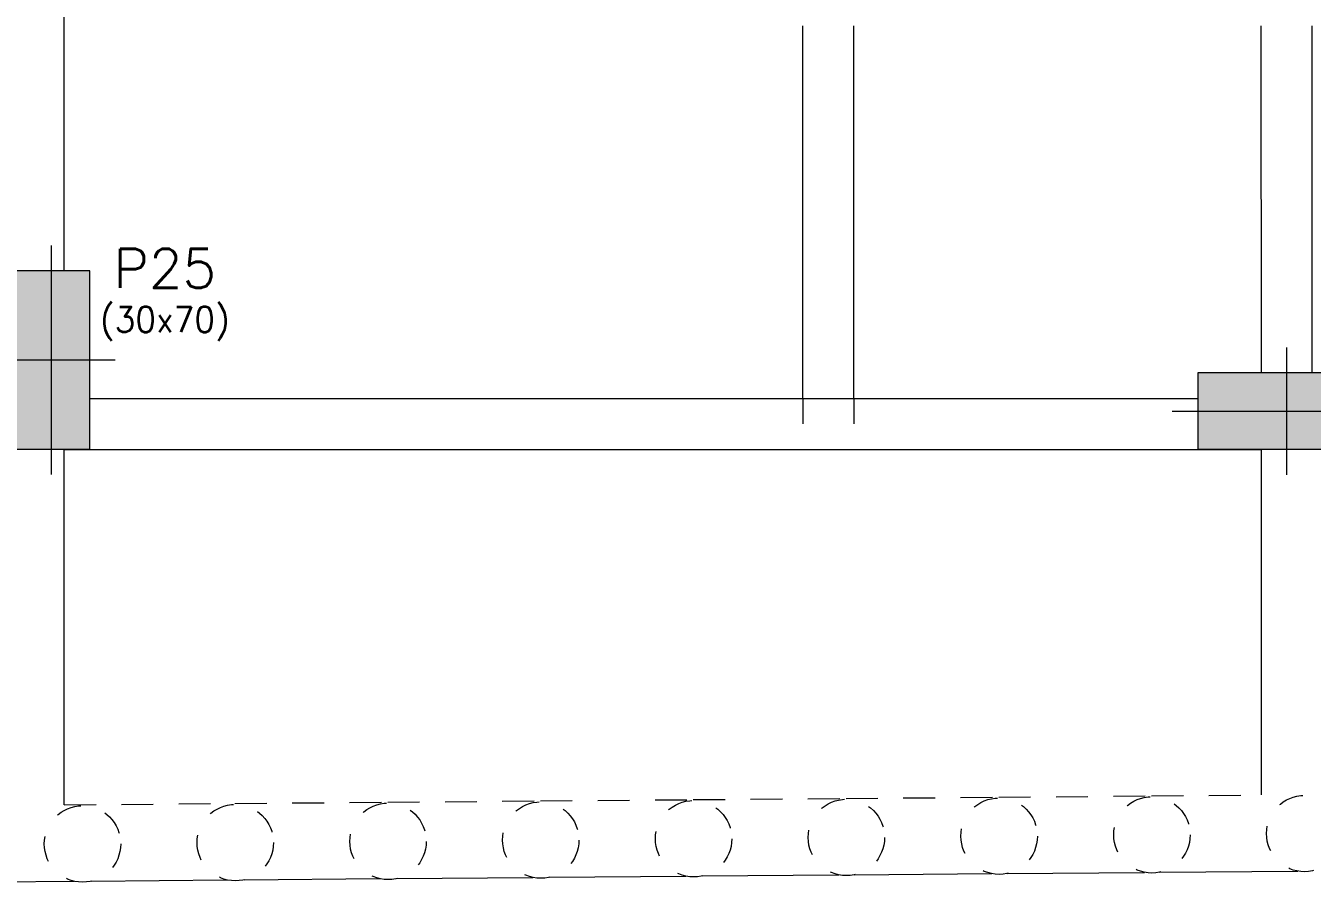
# Model space of a CAD drawing. Header units: metres. Extents: x 219 to 707, y -561 to -17.
# Drawn here: x 404.74 to 409.8, y -86.03 to -82.66 of the extents above; entities that cross this region are included whole.
import ezdxf
from ezdxf.enums import TextEntityAlignment as Align

# ---------------------------------------------------------------- set-up
doc = ezdxf.new("R2010")
doc.units = ezdxf.units.M
doc.linetypes.add('CYPE_PUNTO', pattern=[0.075, 0, -0.075])
doc.linetypes.add('DASHED', pattern=[0.75, 0.5, -0.25])
for name, color, linetype, lineweight in [('PILAR_DIM', 253, 'Continuous', 0), ('PILAR_EJES', 1, 'Continuous', 0), ('PILAR_HORMIGON', 5, 'Continuous', 20), ('PILAR_REF', 253, 'Continuous', 0), ('VIG_CARAS', 253, 'Continuous', 9)]:
    doc.layers.add(name, color=color, linetype=linetype, lineweight=lineweight)
doc.styles.add('CYPETXT', font='romans', dxfattribs={"height": 0.2})

# ---------------------------------------------------------------- blocks, each defined once
blk = doc.blocks.new('Ejes del pilar')
at = {"layer": 'PILAR_EJES'}
for p, q in [((0, -0.5), (0, 0.5)), ((-0.5, 0), (0.5, 0))]:
    blk.add_line(p, q, dxfattribs=at)
blk = doc.blocks.new('A$Ce6b0c617')
h = blk.add_hatch(color=252)
h.dxf.hatch_style = 1
h.paths.add_polyline_path([(-17.2, -0.0976), (-16.5, -0.0976), (-16.5, 0.1024), (-17.2, 0.1024)])
h.paths.add_polyline_path([(-12.325, -0.098), (-11.525, -0.098), (-11.525, 0.102), (-12.325, 0.102)])
h.paths.add_polyline_path([(-7.3, -0.2), (-6.6, -0.2), (-6.6, 0.1), (-7.3, 0.1)])
h.paths.add_polyline_path([(-3.1502, -0.1), (-2.4502, -0.1), (-2.4502, 0.1), (-3.1502, 0.1)])
h.paths.add_polyline_path([(-0.35, -0.1), (0.35, -0.1), (0.35, 0.1), (-0.35, 0.1)])
h.paths.add_polyline_path([(-0.3503, -4.0492), (-0.0503, -4.0492), (-0.0503, -3.3492), (-0.3503, -3.3492)])
h.paths.add_polyline_path([(-3.1503, -4.05), (-2.8503, -4.05), (-2.8503, -3.35), (-3.1503, -3.35)])
h.paths.add_polyline_path([(-7.3003, -3.6487), (-6.6003, -3.6487), (-6.6003, -3.3487), (-7.3003, -3.3487)])
h.paths.add_polyline_path([(-12.0503, -3.648), (-11.3503, -3.648), (-11.3503, -3.348), (-12.0503, -3.348)])
h.paths.add_polyline_path([(-17.7003, -3.5987), (-16.9003, -3.5987), (-16.9003, -3.3487), (-17.7003, -3.3487)])
h.paths.add_polyline_path([(-17.2011, -13.8979), (-16.9011, -13.8979), (-16.9011, -13.2979), (-17.2011, -13.2979)])
h.paths.add_polyline_path([(-12.0511, -13.8978), (-11.7511, -13.8978), (-11.7511, -13.2978), (-12.0511, -13.2978)])
h.paths.add_polyline_path([(-12.0508, -10.4358), (-11.7508, -10.4358), (-11.7508, -9.6358), (-12.0508, -9.6358)])
h.paths.add_polyline_path([(-6.8008, -10.3362), (-6.4508, -10.3362), (-6.4508, -9.6362), (-6.8008, -9.6362)])
h.paths.add_polyline_path([(-6.802, -13.8987), (-6.502, -13.8987), (-6.502, -13.2987), (-6.802, -13.2987)])
h.paths.add_polyline_path([(-3.7511, -13.8983), (-3.4511, -13.8983), (-3.4511, -13.1983), (-3.7511, -13.1983)])
h.paths.add_polyline_path([(-3.7508, -10.3364), (-3.4508, -10.3364), (-3.4508, -9.6364), (-3.7508, -9.6364)])
h.paths.add_polyline_path([(0.9002, -13.8987), (1.6002, -13.8987), (1.6002, -13.5987), (0.9002, -13.5987)])
h.paths.add_polyline_path([(6.2989, -13.8998), (6.5989, -13.8998), (6.5989, -13.2998), (6.2989, -13.2998)])
h.paths.add_polyline_path([(6.2992, -10.3373), (6.5992, -10.3373), (6.5992, -9.6373), (6.2992, -9.6373)])
h.paths.add_polyline_path([(-17.7008, -9.9477), (-17.0008, -9.9477), (-17.0008, -9.6477), (-17.7008, -9.6477)])
h.paths.add_polyline_path([(6.2997, -3.5496), (6.5997, -3.5496), (6.5997, -2.8496), (6.2997, -2.8496)])
h.paths.add_polyline_path([(6, -0.2), (6.6, -0.2), (6.6, 0.1), (6, 0.1)])
at = {"layer": 'PILAR_HORMIGON'}
for points in [[(-3.7511, -13.8983), (-3.4511, -13.8983), (-3.4511, -13.1983), (-3.7511, -13.1983), (-3.7511, -13.8983)], [(-3.7511, -13.8983), (-3.4511, -13.8983), (-3.4511, -13.1983), (-3.7511, -13.1983), (-3.7511, -13.8983)], [(0.9002, -13.8987), (1.6002, -13.8987), (1.6002, -13.5987), (0.9002, -13.5987), (0.9002, -13.8987)], [(0.9002, -13.8987), (1.6002, -13.8987), (1.6002, -13.5987), (0.9002, -13.5987), (0.9002, -13.8987)]]:
    blk.add_lwpolyline(points, close=True, dxfattribs=at)
at = {"layer": 'VIG_CARAS'}
for p, q in [((-3.5511, -13.1983), (-3.5508, -10.3364)), ((-3.5511, -13.1983), (-3.5508, -10.3364)), ((-0.6498, -13.6994), (-0.6498, -12.2358)), ((-0.6498, -13.6994), (-0.6498, -12.2358)), ((-0.4498, -13.6994), (-0.4498, -12.2358)), ((-0.4498, -13.6994), (-0.4498, -12.2358)), ((1.1502, -13.5987), (1.1501, -12.2358)), ((1.1502, -13.5987), (1.1501, -12.2358)), ((1.3502, -13.5987), (1.3501, -12.2358)), ((1.3502, -13.5987), (1.3501, -12.2358)), ((-3.4511, -13.6994), (0.9002, -13.6994)), ((-3.4511, -13.6994), (0.9002, -13.6994)), ((-3.5513, -15.2952), (-3.5512, -13.8994)), ((-3.5513, -15.2952), (-3.5512, -13.8994)), ((-3.5512, -13.8994), (1.1502, -13.8994)), ((-3.5512, -13.8994), (1.1502, -13.8994)), ((1.1503, -15.2565), (1.1502, -13.8994)), ((1.1503, -15.2565), (1.1502, -13.8994)), ((0.1521, -15.5647), (0.692, -15.5603)), ((0.1521, -15.5647), (0.692, -15.5603)), ((0.7513, -15.5598), (1.2929, -15.5553)), ((0.7513, -15.5598), (1.2929, -15.5553)), ((-4.0427, -15.5992), (-3.513, -15.5949)), ((-4.0427, -15.5992), (-3.513, -15.5949)), ((-3.4434, -15.5943), (-2.9124, -15.5899)), ((-3.4434, -15.5943), (-2.9124, -15.5899)), ((-2.8441, -15.5894), (-2.3117, -15.585)), ((-2.8441, -15.5894), (-2.3117, -15.585)), ((-2.2448, -15.5844), (-1.711, -15.58)), ((-2.2448, -15.5844), (-1.711, -15.58)), ((-1.6455, -15.5795), (-1.1102, -15.5751)), ((-1.6455, -15.5795), (-1.1102, -15.5751)), ((-1.0463, -15.5746), (-0.5095, -15.5702)), ((-1.0463, -15.5746), (-0.5095, -15.5702)), ((-0.4471, -15.5696), (0.0913, -15.5652)), ((-0.4471, -15.5696), (0.0913, -15.5652))]:
    blk.add_line(p, q, dxfattribs=at)
at = {"layer": 'VIG_CARAS', "linetype": 'CYPE_PUNTO'}
for p, q in [((-0.6498, -13.6994), (-0.6498, -13.8994)), ((-0.6498, -13.6994), (-0.6498, -13.8994)), ((-0.4498, -13.6994), (-0.4498, -13.8994)), ((-0.4498, -13.6994), (-0.4498, -13.8994))]:
    blk.add_line(p, q, dxfattribs=at)
at = {"layer": 'VIG_CARAS', "color": 2, "linetype": 'DASHED', "ltscale": 0.25}
for p, q in [((0.7192, -15.26), (1.1503, -15.2565)), ((0.7192, -15.26), (1.1503, -15.2565)), ((-3.5513, -15.2952), (-2.8807, -15.2897)), ((-3.5513, -15.2952), (-2.8807, -15.2897)), ((-2.8807, -15.2897), (-2.2807, -15.2847)), ((-2.8807, -15.2897), (-2.2807, -15.2847)), ((-2.2807, -15.2847), (-1.6807, -15.2798)), ((-2.2807, -15.2847), (-1.6807, -15.2798)), ((-1.6807, -15.2798), (-1.0807, -15.2748)), ((-1.6807, -15.2798), (-1.0807, -15.2748)), ((-1.0807, -15.2748), (-0.4808, -15.2699)), ((-1.0807, -15.2748), (-0.4808, -15.2699)), ((-0.4808, -15.2699), (0.1192, -15.265)), ((-0.4808, -15.2699), (0.1192, -15.265)), ((0.1192, -15.265), (0.7192, -15.26)), ((0.1192, -15.265), (0.7192, -15.26))]:
    blk.add_line(p, q, dxfattribs=at)
at = {"layer": 'VIG_CARAS', "color": 2, "linetype": 'DASHED', "ltscale": 0.15}
for centre in [(1.3204, -15.4079), (1.3204, -15.4079), (-3.4794, -15.4487), (-3.4794, -15.4487), (-2.8794, -15.4436), (-2.8794, -15.4436), (-2.2794, -15.4385), (-2.2794, -15.4385), (-1.6795, -15.4334), (-1.6795, -15.4334), (-1.0795, -15.4283), (-1.0795, -15.4283), (-0.4795, -15.4232), (-0.4795, -15.4232), (0.1205, -15.4181), (0.1205, -15.4181), (0.7205, -15.413), (0.7205, -15.413)]:
    blk.add_circle(centre, 0.15, dxfattribs=at)
at = {"layer": 'PILAR_EJES'}
for p, xscale, yscale in [((-3.6011, -13.5483), 0.5, 0.9000000000000001), ((-3.6011, -13.5483), 0.5, 0.9000000000000001), ((1.2502, -13.7487), 0.9000000000000001, 0.5), ((1.2502, -13.7487), 0.9000000000000001, 0.5)]:
    blk.add_blockref('Ejes del pilar', p, dxfattribs=dict(at, xscale=xscale, yscale=yscale))
at = {"layer": 'PILAR_DIM', "lineweight": 0, "style": 'CYPETXT', "width": 0.882521}
blk.add_text('(30x70)', height=0.1, dxfattribs=at).set_placement((-3.4104, -13.4392), (-2.9019, -13.4392), align=Align.FIT)
blk.add_text('(30x70)', height=0.1, dxfattribs=at).set_placement((-3.4104, -13.4392), (-2.9019, -13.4392), align=Align.FIT)
at = {"layer": 'PILAR_REF', "style": 'CYPETXT', "width": 0.951021}
blk.add_text('P25', height=0.15333, dxfattribs=at).set_placement((-3.3575, -13.2651), (-2.9547, -13.2651), align=Align.FIT)
blk.add_text('P25', height=0.15333, dxfattribs=at).set_placement((-3.3575, -13.2651), (-2.9547, -13.2651), align=Align.FIT)

msp = doc.modelspace()

# ---------------------------------------------------------------- block references
msp.add_blockref('A$Ce6b0c617', (408.4456, -70.426))

doc.saveas('drawing.dxf')
